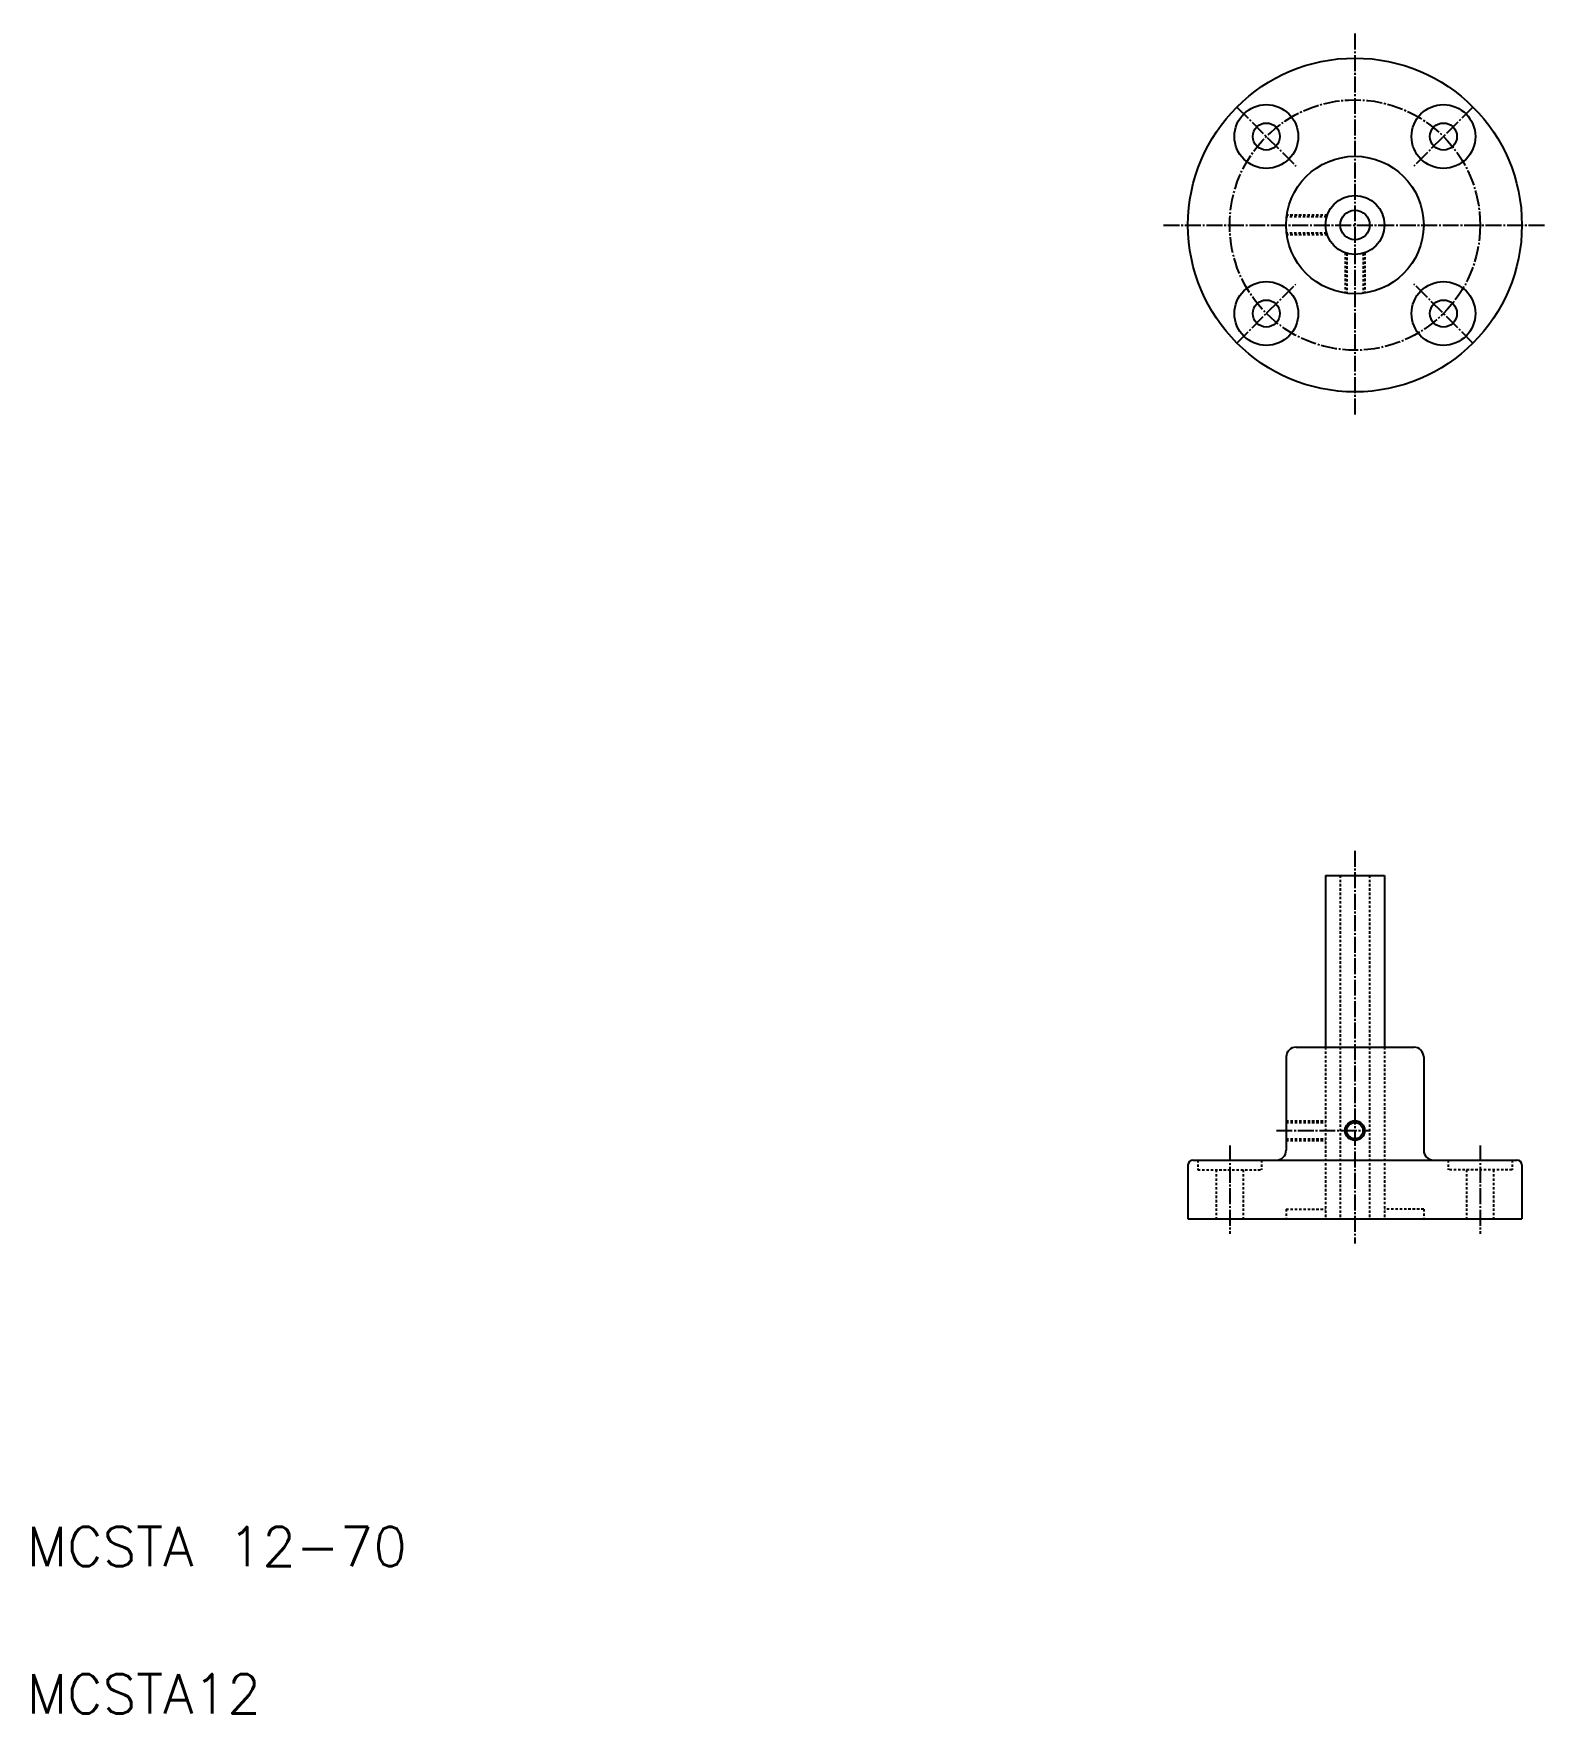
# Model space of a CAD drawing. Extents: x 21 to 329, y 20 to 362.
import ezdxf

# ---------------------------------------------------------------- set-up
doc = ezdxf.new("R2010")
doc.units = 0
doc.header["$LTSCALE"] = 0.25
doc.linetypes.add('CENTER', pattern=[17.5, 13, -1.5, 1.5, -1.5])
doc.linetypes.add('DASHED', pattern=[3.5, 2, -1.5])
doc.layers.get('0').update_dxf_attribs({"linetype": 'CONTINUOUS'})
doc.layers.add('CENTER', color=1, linetype='CENTER')
doc.styles.get("Standard").update_dxf_attribs({"font": 'txt', "bigfont": 'BIGFONT'})

msp = doc.modelspace()

# ---------------------------------------------------------------- linework, layer by layer
at = {"color": 3, "linetype": 'DASHED'}
for p, q in [((284.83, 325.25), (276.63, 325.25)), ((284.72, 324.9), (276.58, 324.9)), ((284.72, 321.6), (276.58, 321.6)), ((284.83, 321.25), (276.63, 321.25)), ((288.49, 317.59), (288.49, 309.39)), ((288.84, 317.48), (288.84, 309.35)), ((292.14, 317.48), (292.14, 309.35)), ((292.49, 317.59), (292.49, 309.39)), ((287.49, 190.74), (287.49, 120.74)), ((293.49, 190.74), (293.49, 120.74)), ((284.49, 155.74), (284.49, 120.74)), ((296.49, 155.74), (296.49, 120.74)), ((276.49, 140.74), (284.49, 140.74)), ((276.49, 140.39), (284.49, 140.39)), ((276.49, 137.09), (284.49, 137.09)), ((276.49, 136.74), (284.49, 136.74)), ((258.49, 132.74), (258.49, 130.74)), ((258.49, 130.74), (271.49, 130.74)), ((262.24, 130.74), (262.24, 120.74)), ((267.74, 130.74), (267.74, 120.74)), ((271.49, 132.74), (271.49, 130.74)), ((309.49, 132.74), (309.49, 130.74)), ((322.49, 130.74), (309.49, 130.74)), ((313.24, 130.74), (313.24, 120.74)), ((318.74, 130.74), (318.74, 120.74)), ((322.49, 132.74), (322.49, 130.74)), ((276.49, 122.74), (284.49, 122.74)), ((276.49, 122.74), (276.49, 120.74)), ((304.49, 122.74), (296.49, 122.74)), ((304.49, 122.74), (304.49, 120.74))]:
    msp.add_line(p, q, dxfattribs=at)
for p, q in [((280.73, 321.25), (280.73, 321.25)), ((282.78, 321.25), (282.78, 321.25)), ((284.49, 190.74), (284.49, 155.74)), ((284.49, 190.74), (296.49, 190.74)), ((296.49, 190.74), (296.49, 155.74)), ((278.49, 155.74), (302.49, 155.74)), ((276.49, 153.74), (276.49, 134.74)), ((304.49, 153.74), (304.49, 134.74)), ((256.49, 131.74), (256.49, 120.74)), ((257.49, 132.74), (323.49, 132.74)), ((324.49, 131.74), (324.49, 120.74)), ((256.49, 120.74), (324.49, 120.74))]:
    msp.add_line(p, q)
for centre, radius in [((290.49, 323.25), 34), ((272.45, 341.28), 6.5), ((308.52, 341.28), 6.5), ((272.45, 341.28), 2.75), ((308.52, 341.28), 2.75), ((290.49, 323.25), 14), ((290.49, 323.25), 6), ((290.49, 323.25), 3), ((272.45, 305.22), 6.5), ((308.52, 305.22), 6.5), ((272.45, 305.22), 2.75), ((308.52, 305.22), 2.75), ((290.49, 138.74), 1.65)]:
    msp.add_circle(centre, radius)
at = {"color": 3}
msp.add_circle((290.49, 138.74), 2, dxfattribs=at)
for centre, radius, start, end in [((278.49, 153.74), 2, 90, 180), ((302.49, 153.74), 2, 0, 90), ((274.49, 134.74), 2, 270, 360), ((306.49, 134.74), 2, 180, 270), ((257.49, 131.74), 1, 90, 180), ((323.49, 131.74), 1, 0, 90)]:
    msp.add_arc(centre, radius, start, end)
at = {"layer": 'CENTER', "color": 1, "linetype": 'CENTER'}
for p, q in [((290.49, 362.25), (290.49, 284.25)), ((266.44, 347.29), (278.46, 335.27)), ((314.53, 347.29), (302.51, 335.27)), ((251.49, 323.25), (329.49, 323.25)), ((266.44, 299.21), (278.46, 311.23)), ((314.53, 299.21), (302.51, 311.23)), ((290.49, 195.74), (290.49, 115.74)), ((274.49, 138.74), (293.62, 138.74)), ((264.99, 135.74), (264.99, 117.74)), ((315.99, 135.74), (315.99, 117.74))]:
    msp.add_line(p, q, dxfattribs=at)
msp.add_circle((290.49, 323.25), 25.5, dxfattribs=at)

# ---------------------------------------------------------------- texts
for s, p in [('MCSTA 12-70', (20, 50)), ('MCSTA12', (20, 20))]:
    msp.add_text(s, height=8).set_placement(p)

doc.saveas('drawing.dxf')
